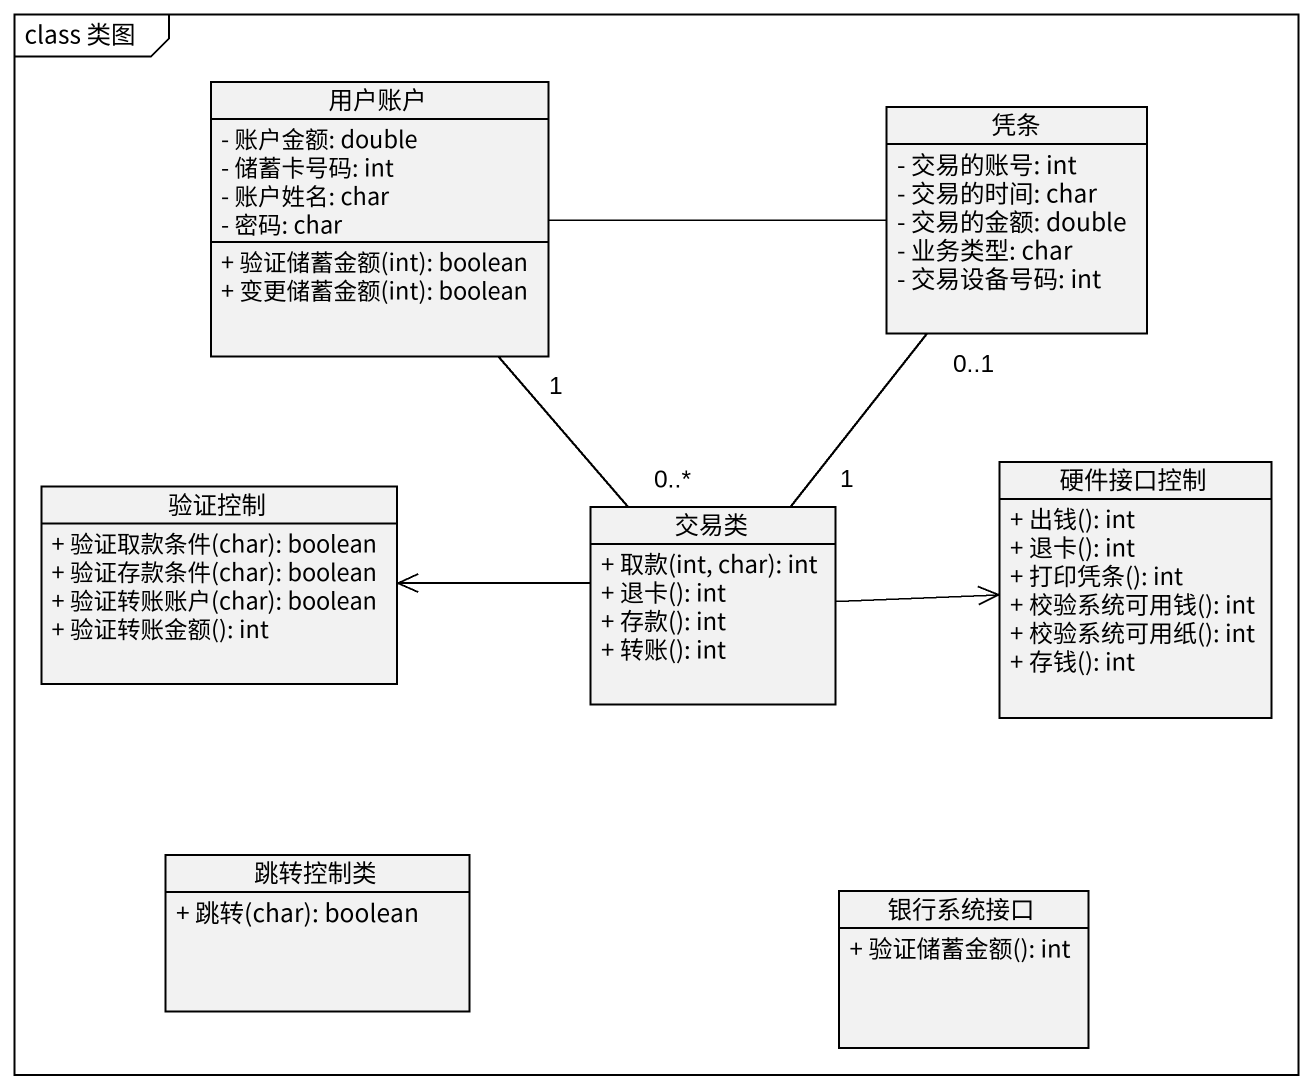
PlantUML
@startuml
mainframe class 类图
hide circle
hide empty members
skinparam classAttributeIconSize 0
class 用户账户 {
  - 账户金额: double
  - 储蓄卡号码: int
  - 账户姓名: char
  - 密码: char
  + 验证储蓄金额(int): boolean
  + 变更储蓄金额(int): boolean
}
class 凭条 {
  - 交易的账号: int
  - 交易的时间: char
  - 交易的金额: double
  - 业务类型: char
  - 交易设备号码: int
}
class 验证控制 {
  + 验证取款条件(char): boolean
  + 验证存款条件(char): boolean
  + 验证转账账户(char): boolean
  + 验证转账金额(): int
}
class 交易类 {
  + 取款(int, char): int
  + 退卡(): int
  + 存款(): int
  + 转账(): int
}
class 硬件接口控制 {
  + 出钱(): int
  + 退卡(): int
  + 打印凭条(): int
  + 校验系统可用钱(): int
  + 校验系统可用纸(): int
  + 存钱(): int
}
class 跳转控制类 {
  + 跳转(char): boolean
}
class 银行系统接口 {
  + 验证储蓄金额(): int
}
用户账户 -right- 凭条
用户账户 "1" -- "0..*" 交易类
交易类 "1" -up- "0..1" 凭条
交易类 -left-> 验证控制
交易类 -right-> 硬件接口控制
@enduml
